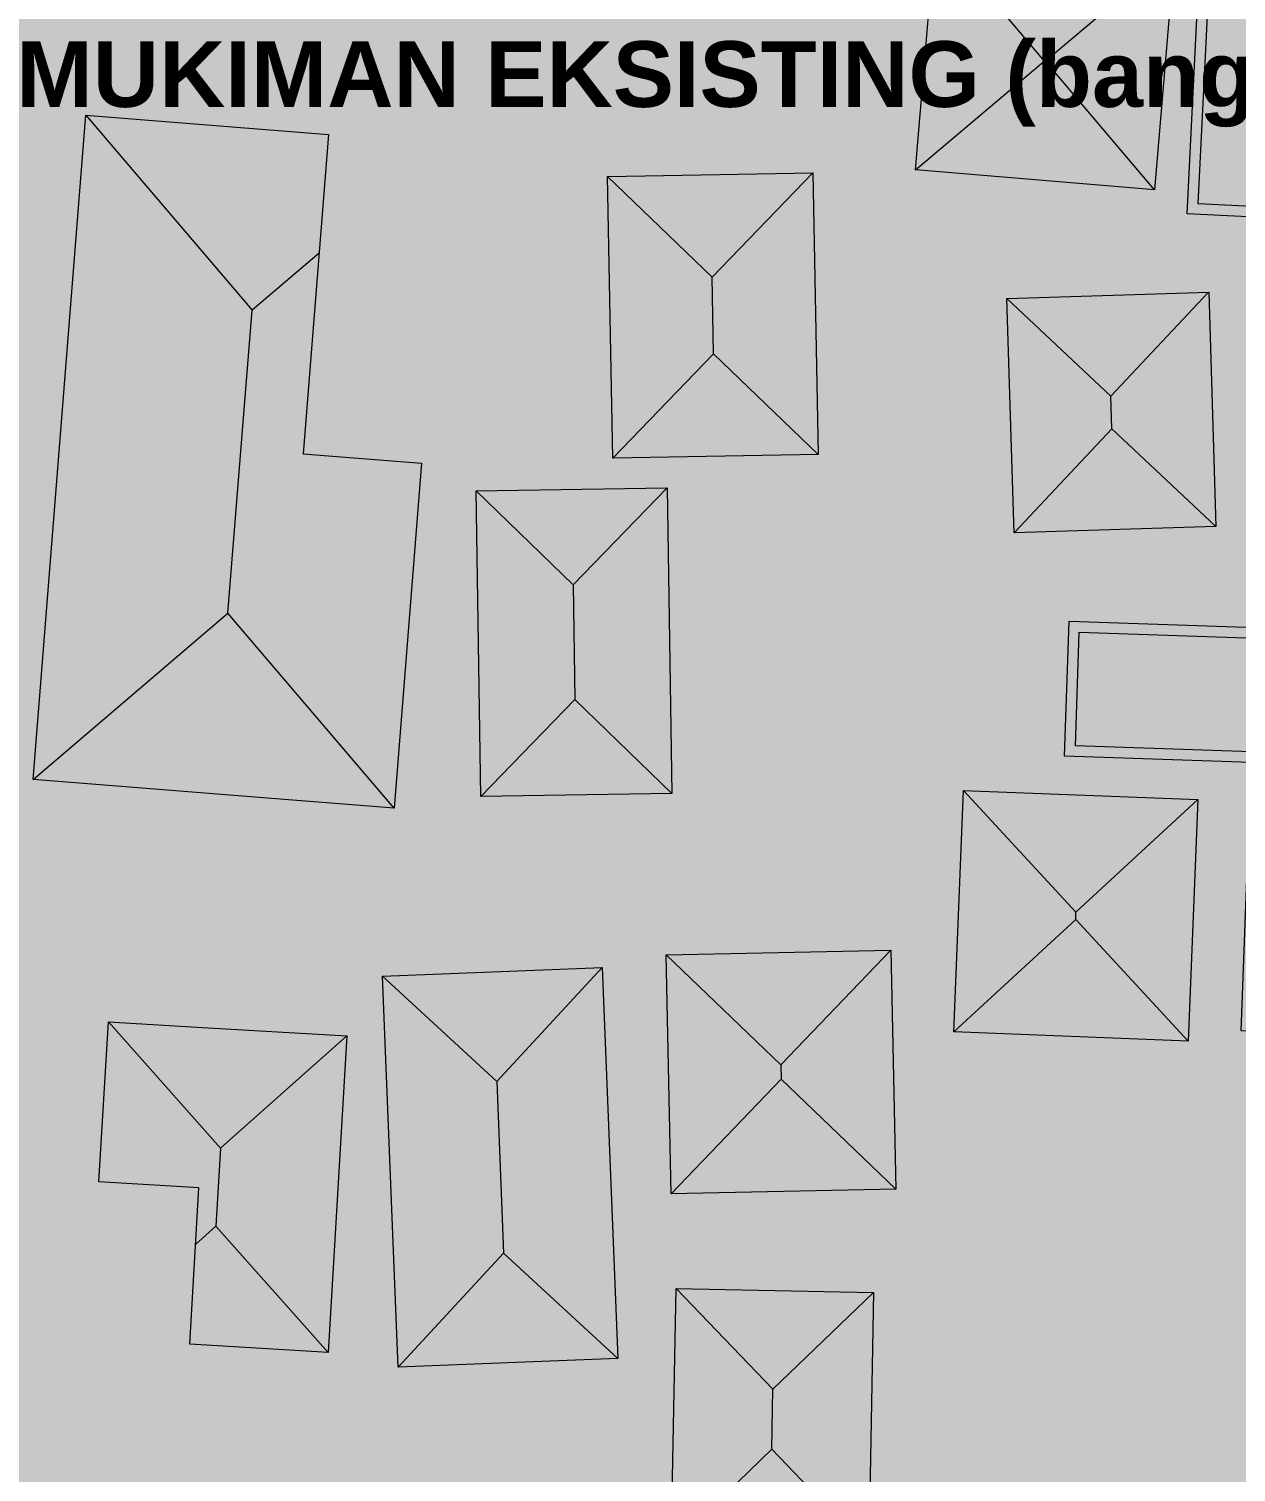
# Model space of a CAD drawing. Header units: metres. Extents: x 305859 to 307221, y 9155922 to 9156786.
# Drawn here: x 306511.2 to 306562.7, y 9156340.4 to 9156401.9 of the extents above; entities that cross this region are included whole.
import ezdxf
from ezdxf.enums import TextEntityAlignment as Align

# ---------------------------------------------------------------- set-up
doc = ezdxf.new("R2010")
doc.units = ezdxf.units.M
for name, color, linetype, lineweight, true_color in [('B-BANGUNAN_PERMUKIMAN', 7, 'Continuous', 13, 0xf0cd8c), ('B-BAYANGAN', 7, 'Continuous', 0, 0x76786c), ('T-LABEL_ZONA', 7, 'Continuous', 0, 0x3c3c3c)]:
    doc.layers.add(name, color=color, linetype=linetype, lineweight=lineweight, true_color=true_color)
doc.layers.add('G-PERKERASAN', color=7, linetype='Continuous')
doc.styles.add('ARIALB', font='arialbd.ttf')

msp = doc.modelspace()

# ---------------------------------------------------------------- hatches: boundary and pattern name
at = {"layer": 'B-BANGUNAN_PERMUKIMAN', "true_color": 0xd4845c}
h = msp.add_hatch(color=23, dxfattribs=at)
h.dxf.hatch_style = 1
h.paths.add_polyline_path([(306580.25, 9156410.635), (306579.742, 9156400.325), (306570.116, 9156400.8), (306569.761, 9156393.587), (306560.572, 9156394.041), (306561.565, 9156414.149), (306570.753, 9156413.696), (306570.625, 9156411.11), (306580.25, 9156410.635)])
at = {"layer": 'B-BANGUNAN_PERMUKIMAN', "true_color": 0xed9467}
h = msp.add_hatch(color=21, dxfattribs=at)
h.dxf.hatch_style = 1
h.paths.add_polyline_path([(306554.485, 9156400.558), (306548.997, 9156395.924), (306549.851, 9156406.045), (306554.485, 9156400.558)])
at = {"layer": 'B-BANGUNAN_PERMUKIMAN', "true_color": 0xe99165}
h = msp.add_hatch(color=33, dxfattribs=at)
h.dxf.hatch_style = 1
h.paths.add_polyline_path([(306560.031, 9156405.187), (306560.031, 9156405.186), (306554.544, 9156400.553), (306554.485, 9156400.558), (306549.851, 9156406.045), (306560.031, 9156405.187)])
at = {"layer": 'B-BANGUNAN_PERMUKIMAN', "true_color": 0xba7350}
h = msp.add_hatch(color=23, dxfattribs=at)
h.dxf.hatch_style = 1
h.paths.add_polyline_path([(306554.544, 9156400.553), (306560.031, 9156405.186), (306559.178, 9156395.065), (306559.177, 9156395.065), (306554.544, 9156400.553)])
at = {"layer": 'B-BANGUNAN_PERMUKIMAN', "true_color": 0xbe7652}
h = msp.add_hatch(color=23, dxfattribs=at)
h.dxf.hatch_style = 1
h.paths.add_polyline_path([(306554.485, 9156400.558), (306554.544, 9156400.553), (306559.177, 9156395.065), (306548.997, 9156395.924), (306554.485, 9156400.558)])
at = {"layer": 'B-BANGUNAN_PERMUKIMAN', "true_color": 0xf49869}
h = msp.add_hatch(color=21, dxfattribs=at)
h.dxf.hatch_style = 1
h.paths.add_polyline_path([(306513.633, 9156398.243), (306520.719, 9156389.933), (306519.693, 9156377.019), (306511.384, 9156369.932), (306511.384, 9156369.932), (306513.633, 9156398.243)])
at = {"layer": 'B-BANGUNAN_PERMUKIMAN', "true_color": 0xe89064}
h = msp.add_hatch(color=33, dxfattribs=at)
h.dxf.hatch_style = 1
h.paths.add_polyline_path([(306523.981, 9156397.421), (306523.58, 9156392.373), (306520.719, 9156389.933), (306513.633, 9156398.243), (306523.981, 9156397.421)])
at = {"layer": 'B-BANGUNAN_PERMUKIMAN', "true_color": 0xec9366}
h = msp.add_hatch(color=33, dxfattribs=at)
h.dxf.hatch_style = 1
h.paths.add_polyline_path([(306540.33, 9156391.337), (306535.874, 9156395.634), (306544.626, 9156395.793), (306544.626, 9156395.793), (306540.33, 9156391.337)])
at = {"layer": 'B-BANGUNAN_PERMUKIMAN', "true_color": 0xbc7551}
h = msp.add_hatch(color=23, dxfattribs=at)
h.dxf.hatch_style = 1
h.paths.add_polyline_path([(306540.389, 9156388.077), (306540.33, 9156391.337), (306544.626, 9156395.793), (306544.844, 9156383.781), (306540.389, 9156388.077)])
at = {"layer": 'B-BANGUNAN_PERMUKIMAN', "true_color": 0xeb9266}
h = msp.add_hatch(color=33, dxfattribs=at)
h.dxf.hatch_style = 1
h.paths.add_polyline_path([(306535.874, 9156395.634), (306540.33, 9156391.337), (306540.389, 9156388.077), (306536.093, 9156383.622), (306535.874, 9156395.634)])
at = {"layer": 'B-BANGUNAN_PERMUKIMAN', "true_color": 0xc07753}
h = msp.add_hatch(color=23, dxfattribs=at)
h.dxf.hatch_style = 1
h.paths.add_polyline_path([(306519.693, 9156377.019), (306520.719, 9156389.933), (306523.58, 9156392.373), (306522.9, 9156383.812), (306527.948, 9156383.411), (306526.78, 9156368.709), (306519.693, 9156377.019)])
at = {"layer": 'B-BANGUNAN_PERMUKIMAN', "true_color": 0xec9366}
h = msp.add_hatch(color=33, dxfattribs=at)
h.dxf.hatch_style = 1
h.paths.add_polyline_path([(306557.325, 9156386.268), (306552.894, 9156390.435), (306561.492, 9156390.699), (306557.325, 9156386.268)])
at = {"layer": 'B-BANGUNAN_PERMUKIMAN', "true_color": 0xeb9266}
h = msp.add_hatch(color=33, dxfattribs=at)
h.dxf.hatch_style = 1
h.paths.add_polyline_path([(306557.325, 9156386.268), (306557.368, 9156384.882), (306553.201, 9156380.451), (306552.894, 9156390.435), (306557.325, 9156386.268)])
at = {"layer": 'B-BANGUNAN_PERMUKIMAN', "true_color": 0xbc7551}
h = msp.add_hatch(color=23, dxfattribs=at)
h.dxf.hatch_style = 1
h.paths.add_polyline_path([(306561.8, 9156380.715), (306557.368, 9156384.882), (306557.325, 9156386.268), (306561.492, 9156390.699), (306561.492, 9156390.699), (306561.8, 9156380.715)])
at = {"layer": 'B-BANGUNAN_PERMUKIMAN', "true_color": 0xbb7451}
h = msp.add_hatch(color=23, dxfattribs=at)
h.dxf.hatch_style = 1
h.paths.add_polyline_path([(306540.389, 9156388.077), (306544.844, 9156383.781), (306536.093, 9156383.622), (306540.389, 9156388.077)])
h = msp.add_hatch(color=23, dxfattribs=at)
h.dxf.hatch_style = 1
h.paths.add_polyline_path([(306557.368, 9156384.882), (306561.8, 9156380.715), (306553.201, 9156380.45), (306553.201, 9156380.451), (306557.368, 9156384.882)])
at = {"layer": 'B-BANGUNAN_PERMUKIMAN', "true_color": 0xec9366}
h = msp.add_hatch(color=33, dxfattribs=at)
h.dxf.hatch_style = 1
h.paths.add_polyline_path([(306534.399, 9156378.232), (306530.266, 9156382.241), (306538.408, 9156382.365), (306538.408, 9156382.365), (306534.399, 9156378.232)])
at = {"layer": 'B-BANGUNAN_PERMUKIMAN', "true_color": 0xeb9266}
h = msp.add_hatch(color=33, dxfattribs=at)
h.dxf.hatch_style = 1
h.paths.add_polyline_path([(306530.266, 9156382.241), (306534.399, 9156378.232), (306534.473, 9156373.343), (306530.464, 9156369.21), (306530.464, 9156369.21), (306530.266, 9156382.241)])
at = {"layer": 'B-BANGUNAN_PERMUKIMAN', "true_color": 0xbc7551}
h = msp.add_hatch(color=23, dxfattribs=at)
h.dxf.hatch_style = 1
h.paths.add_polyline_path([(306534.473, 9156373.343), (306534.399, 9156378.232), (306538.408, 9156382.365), (306538.606, 9156369.334), (306534.473, 9156373.343)])
at = {"layer": 'B-BANGUNAN_PERMUKIMAN', "true_color": 0xbb7451}
h = msp.add_hatch(color=23, dxfattribs=at)
h.dxf.hatch_style = 1
h.paths.add_polyline_path([(306519.693, 9156377.019), (306526.78, 9156368.709), (306526.78, 9156368.709), (306521.732, 9156369.11), (306511.384, 9156369.932), (306519.693, 9156377.019)])
at = {"layer": 'B-BANGUNAN_PERMUKIMAN', "true_color": 0xd4845c}
h = msp.add_hatch(color=23, dxfattribs=at)
h.dxf.hatch_style = 1
h.paths.add_polyline_path([(306555.54, 9156376.677), (306563.513, 9156376.409), (306563.514, 9156376.433), (306571.282, 9156376.147), (306571.089, 9156370.395), (306571.071, 9156370.395), (306570.65, 9156358.929), (306562.882, 9156359.214), (306563.302, 9156370.656), (306555.346, 9156370.924), (306555.54, 9156376.677)])
at = {"layer": 'B-BANGUNAN_PERMUKIMAN', "true_color": 0xbb7451}
h = msp.add_hatch(color=23, dxfattribs=at)
h.dxf.hatch_style = 1
h.paths.add_polyline_path([(306534.473, 9156373.343), (306538.606, 9156369.334), (306530.464, 9156369.21), (306534.473, 9156373.343)])
at = {"layer": 'B-BANGUNAN_PERMUKIMAN', "true_color": 0xec9366}
h = msp.add_hatch(color=33, dxfattribs=at)
h.dxf.hatch_style = 1
h.paths.add_polyline_path([(306555.837, 9156364.274), (306555.825, 9156363.962), (306550.632, 9156359.167), (306551.042, 9156369.467), (306551.042, 9156369.467), (306555.837, 9156364.274)])
at = {"layer": 'B-BANGUNAN_PERMUKIMAN', "true_color": 0xeb9265}
h = msp.add_hatch(color=33, dxfattribs=at)
h.dxf.hatch_style = 1
h.paths.add_polyline_path([(306555.837, 9156364.274), (306551.042, 9156369.467), (306561.029, 9156369.07), (306555.837, 9156364.274)])
at = {"layer": 'B-BANGUNAN_PERMUKIMAN', "true_color": 0xbb7451}
h = msp.add_hatch(color=23, dxfattribs=at)
h.dxf.hatch_style = 1
h.paths.add_polyline_path([(306560.62, 9156358.77), (306555.825, 9156363.962), (306555.837, 9156364.274), (306561.029, 9156369.07), (306561.03, 9156369.07), (306560.62, 9156358.77)])
at = {"layer": 'B-BANGUNAN_PERMUKIMAN', "true_color": 0xbc7552}
h = msp.add_hatch(color=23, dxfattribs=at)
h.dxf.hatch_style = 1
h.paths.add_polyline_path([(306555.825, 9156363.962), (306560.62, 9156358.77), (306550.632, 9156359.167), (306555.825, 9156363.962)])
at = {"layer": 'B-BANGUNAN_PERMUKIMAN', "true_color": 0xec9366}
h = msp.add_hatch(color=33, dxfattribs=at)
h.dxf.hatch_style = 1
h.paths.add_polyline_path([(306543.256, 9156357.768), (306538.368, 9156362.455), (306547.944, 9156362.656), (306543.256, 9156357.768)])
at = {"layer": 'B-BANGUNAN_PERMUKIMAN', "true_color": 0xbc7551}
h = msp.add_hatch(color=23, dxfattribs=at)
h.dxf.hatch_style = 1
h.paths.add_polyline_path([(306543.269, 9156357.155), (306543.256, 9156357.768), (306547.944, 9156362.656), (306548.158, 9156352.467), (306543.269, 9156357.155)])
at = {"layer": 'B-BANGUNAN_PERMUKIMAN', "true_color": 0xec9366}
h = msp.add_hatch(color=33, dxfattribs=at)
h.dxf.hatch_style = 1
h.paths.add_polyline_path([(306531.151, 9156357.049), (306526.284, 9156361.544), (306535.646, 9156361.916), (306531.151, 9156357.049)])
at = {"layer": 'B-BANGUNAN_PERMUKIMAN', "true_color": 0xbc7552}
h = msp.add_hatch(color=23, dxfattribs=at)
h.dxf.hatch_style = 1
h.paths.add_polyline_path([(306531.441, 9156349.742), (306531.151, 9156357.049), (306535.646, 9156361.916), (306536.308, 9156345.247), (306531.441, 9156349.742)])
at = {"layer": 'B-BANGUNAN_PERMUKIMAN', "true_color": 0xeb9266}
h = msp.add_hatch(color=33, dxfattribs=at)
h.dxf.hatch_style = 1
h.paths.add_polyline_path([(306538.368, 9156362.455), (306543.256, 9156357.768), (306543.269, 9156357.155), (306538.582, 9156352.266), (306538.582, 9156352.266), (306538.368, 9156362.455)])
at = {"layer": 'B-BANGUNAN_PERMUKIMAN', "true_color": 0xeb9265}
h = msp.add_hatch(color=33, dxfattribs=at)
h.dxf.hatch_style = 1
h.paths.add_polyline_path([(306526.284, 9156361.544), (306531.151, 9156357.049), (306531.441, 9156349.742), (306526.946, 9156344.875), (306526.284, 9156361.544)])
at = {"layer": 'B-BANGUNAN_PERMUKIMAN', "true_color": 0xe79064}
h = msp.add_hatch(color=33, dxfattribs=at)
h.dxf.hatch_style = 1
h.paths.add_polyline_path([(306514.2, 9156352.854), (306514.597, 9156359.597), (306519.378, 9156354.219), (306519.181, 9156350.884), (306518.311, 9156350.111), (306518.453, 9156352.523), (306514.195, 9156352.773), (306514.2, 9156352.854)])
at = {"layer": 'B-BANGUNAN_PERMUKIMAN', "true_color": 0xee9467}
h = msp.add_hatch(color=21, dxfattribs=at)
h.dxf.hatch_style = 1
h.paths.add_polyline_path([(306519.378, 9156354.219), (306514.597, 9156359.597), (306514.597, 9156359.597), (306524.756, 9156359), (306519.378, 9156354.219)])
at = {"layer": 'B-BANGUNAN_PERMUKIMAN', "true_color": 0xb4704e}
h = msp.add_hatch(color=35, dxfattribs=at)
h.dxf.hatch_style = 1
h.paths.add_polyline_path([(306523.962, 9156345.506), (306519.181, 9156350.884), (306519.378, 9156354.219), (306524.756, 9156359), (306523.962, 9156345.506)])
at = {"layer": 'B-BANGUNAN_PERMUKIMAN', "true_color": 0xbb7451}
h = msp.add_hatch(color=23, dxfattribs=at)
h.dxf.hatch_style = 1
h.paths.add_polyline_path([(306543.269, 9156357.155), (306548.158, 9156352.467), (306548.158, 9156352.467), (306538.582, 9156352.266), (306543.269, 9156357.155)])
at = {"layer": 'B-BANGUNAN_PERMUKIMAN', "true_color": 0xc07853}
h = msp.add_hatch(color=23, dxfattribs=at)
h.dxf.hatch_style = 1
h.paths.add_polyline_path([(306519.181, 9156350.884), (306523.962, 9156345.506), (306518.061, 9156345.853), (306518.311, 9156350.111), (306519.181, 9156350.884)])
at = {"layer": 'B-BANGUNAN_PERMUKIMAN', "true_color": 0xbb7451}
h = msp.add_hatch(color=23, dxfattribs=at)
h.dxf.hatch_style = 1
h.paths.add_polyline_path([(306526.946, 9156344.875), (306531.441, 9156349.742), (306536.308, 9156345.247), (306536.308, 9156345.247), (306526.946, 9156344.875)])
at = {"layer": 'B-BANGUNAN_PERMUKIMAN', "true_color": 0xec9366}
h = msp.add_hatch(color=33, dxfattribs=at)
h.dxf.hatch_style = 1
h.paths.add_polyline_path([(306538.796, 9156348.225), (306542.923, 9156343.938), (306542.875, 9156341.378), (306538.589, 9156337.251), (306538.796, 9156348.225)])
at = {"layer": 'B-BANGUNAN_PERMUKIMAN', "true_color": 0xeb9266}
h = msp.add_hatch(color=33, dxfattribs=at)
h.dxf.hatch_style = 1
h.paths.add_polyline_path([(306542.923, 9156343.938), (306538.796, 9156348.225), (306547.209, 9156348.066), (306547.209, 9156348.066), (306542.923, 9156343.938)])
at = {"layer": 'B-BANGUNAN_PERMUKIMAN', "true_color": 0xbb7451}
h = msp.add_hatch(color=23, dxfattribs=at)
h.dxf.hatch_style = 1
h.paths.add_polyline_path([(306542.875, 9156341.378), (306542.923, 9156343.938), (306547.209, 9156348.066), (306547.002, 9156337.092), (306542.875, 9156341.378)])
at = {"layer": 'B-BANGUNAN_PERMUKIMAN', "true_color": 0xbc7551}
h = msp.add_hatch(color=23, dxfattribs=at)
h.dxf.hatch_style = 1
h.paths.add_polyline_path([(306542.875, 9156341.378), (306547.002, 9156337.092), (306547.002, 9156337.092), (306538.589, 9156337.251), (306542.875, 9156341.378)])
at = {"layer": 'B-BAYANGAN', "true_color": 0x76786c}
h = msp.add_hatch(color=8, dxfattribs=at)
h.dxf.hatch_style = 1
h.paths.add_polyline_path([(306581, 9156409.885), (306580.492, 9156399.575), (306570.866, 9156400.05), (306570.511, 9156392.837), (306561.322, 9156393.291), (306562.315, 9156413.399), (306571.503, 9156412.946), (306571.375, 9156410.36), (306581, 9156409.885)])
h = msp.add_hatch(color=8, dxfattribs=at)
h.dxf.hatch_style = 1
h.paths.add_polyline_path([(306560.781, 9156404.437), (306559.928, 9156394.315), (306549.747, 9156395.174), (306550.601, 9156405.295), (306560.781, 9156404.437)])
h = msp.add_hatch(color=8, dxfattribs=at)
h.dxf.hatch_style = 1
h.paths.add_polyline_path([(306528.698, 9156382.661), (306527.53, 9156367.959), (306522.482, 9156368.36), (306512.134, 9156369.182), (306514.383, 9156397.493), (306524.731, 9156396.671), (306523.65, 9156383.062), (306528.698, 9156382.661)])
h = msp.add_hatch(color=8, dxfattribs=at)
h.dxf.hatch_style = 1
h.paths.add_polyline_path([(306545.594, 9156383.031), (306536.843, 9156382.872), (306536.624, 9156394.884), (306545.376, 9156395.043), (306545.594, 9156383.031)])
h = msp.add_hatch(color=8, dxfattribs=at)
h.dxf.hatch_style = 1
h.paths.add_polyline_path([(306562.55, 9156379.965), (306553.951, 9156379.7), (306553.644, 9156389.685), (306562.243, 9156389.949), (306562.55, 9156379.965)])
h = msp.add_hatch(color=8, dxfattribs=at)
h.dxf.hatch_style = 1
h.paths.add_polyline_path([(306539.356, 9156368.584), (306531.214, 9156368.46), (306531.016, 9156381.491), (306539.158, 9156381.615), (306539.356, 9156368.584)])
h = msp.add_hatch(color=8, dxfattribs=at)
h.dxf.hatch_style = 1
h.paths.add_polyline_path([(306556.29, 9156375.927), (306564.263, 9156375.659), (306564.264, 9156375.683), (306572.032, 9156375.397), (306571.839, 9156369.645), (306571.821, 9156369.645), (306571.4, 9156358.179), (306563.632, 9156358.464), (306564.052, 9156369.906), (306556.096, 9156370.174), (306556.29, 9156375.927)])
h = msp.add_hatch(color=8, dxfattribs=at)
h.dxf.hatch_style = 1
h.paths.add_polyline_path([(306561.78, 9156368.32), (306561.37, 9156358.02), (306551.382, 9156358.417), (306551.792, 9156368.717), (306561.78, 9156368.32)])
h = msp.add_hatch(color=8, dxfattribs=at)
h.dxf.hatch_style = 1
h.paths.add_polyline_path([(306548.908, 9156351.717), (306539.332, 9156351.516), (306539.118, 9156361.705), (306548.694, 9156361.906), (306548.908, 9156351.717)])
h = msp.add_hatch(color=8, dxfattribs=at)
h.dxf.hatch_style = 1
h.paths.add_polyline_path([(306537.058, 9156344.497), (306527.696, 9156344.125), (306527.034, 9156360.794), (306536.396, 9156361.166), (306537.058, 9156344.497)])
h = msp.add_hatch(color=8, dxfattribs=at)
h.dxf.hatch_style = 1
h.paths.add_polyline_path([(306525.506, 9156358.25), (306524.712, 9156344.756), (306518.811, 9156345.103), (306519.203, 9156351.773), (306514.945, 9156352.023), (306515.347, 9156358.847), (306519.604, 9156358.597), (306525.506, 9156358.25)])
h = msp.add_hatch(color=8, dxfattribs=at)
h.dxf.hatch_style = 1
h.paths.add_polyline_path([(306547.959, 9156347.316), (306547.752, 9156336.342), (306539.339, 9156336.501), (306539.546, 9156347.475), (306547.959, 9156347.316)])
at = {"layer": 'G-PERKERASAN', "true_color": 0xe0ded9}
h = msp.add_hatch(color=254, dxfattribs=at)
h.dxf.hatch_style = 1
h.paths.add_polyline_path([(306908.991, 9156199.224), (306871.946, 9156198.019), (306868.838, 9156144.144), (306843.973, 9156139.654), (306613.966, 9156113.407), (306520.721, 9156109.954), (306448.831, 9156118.111), (306448.831, 9156123.174), (306477.156, 9156118.515), (306520.147, 9156115.685), (306566.866, 9156115.258), (306613.832, 9156118.698), (306780.378, 9156142.221), (306834.175, 9156150.611), (306834.206, 9156150.614), (306834.236, 9156150.619), (306836.67, 9156150.94), (306832.652, 9156160.25), (306794.325, 9156155.537), (306785.065, 9156153.865), (306754.667, 9156148.377), (306749.086, 9156147.369), (306735.941, 9156145.416), (306694.109, 9156139.201), (306682.572, 9156137.435), (306647.045, 9156131.998), (306596.424, 9156127.396), (306534.299, 9156127.396), (306532.491, 9156127.582), (306527.336, 9156128.112), (306527.76, 9156145.94), (306529.801, 9156231.677), (306512.264, 9156228.096), (306472.743, 9156232.048), (306466.174, 9156213.241), (306448.831, 9156196.713), (306448.831, 9156532.371), (306504.834, 9156523.084), (306572.178, 9156510.306), (306677.166, 9156490.276), (306781.809, 9156471.972), (306833.432, 9156467.309), (306884.355, 9156462.71), (306888.869, 9156462.302), (306908.991, 9156460.229), (306908.991, 9156405.135), (306880.738, 9156410.367), (306872.191, 9156289.958), (306880.063, 9156289.504), (306887.261, 9156399.075), (306908.991, 9156395.952), (306908.991, 9156283.201), (306908.991, 9156208.942), (306891.749, 9156208.374), (306886.184, 9156208.191), (306882.096, 9156208.056), (306881.637, 9156222), (306879.908, 9156222), (306879.787, 9156200), (306885.632, 9156200.303), (306885.601, 9156199.857), (306906.625, 9156201.392), (306908.7, 9156201.5), (306908.991, 9156201.535), (306908.991, 9156199.224)])

# ---------------------------------------------------------------- linework, layer by layer
at = {"layer": 'B-BANGUNAN_PERMUKIMAN', "color": 27, "lineweight": 9, "true_color": 0x744832}
for p, q in [((306549.851, 9156406.045), (306554.485, 9156400.558)), ((306560.031, 9156405.186), (306554.544, 9156400.553)), ((306548.997, 9156395.924), (306554.485, 9156400.558)), ((306554.485, 9156400.558), (306554.544, 9156400.553)), ((306559.177, 9156395.065), (306554.544, 9156400.553)), ((306513.633, 9156398.243), (306520.719, 9156389.933)), ((306544.626, 9156395.793), (306540.33, 9156391.337)), ((306535.874, 9156395.634), (306540.33, 9156391.337)), ((306523.58, 9156392.373), (306520.719, 9156389.933)), ((306540.389, 9156388.077), (306540.33, 9156391.337)), ((306552.894, 9156390.435), (306557.325, 9156386.268)), ((306561.492, 9156390.699), (306557.325, 9156386.268)), ((306519.693, 9156377.019), (306520.719, 9156389.933)), ((306536.093, 9156383.622), (306540.389, 9156388.077)), ((306544.844, 9156383.781), (306540.389, 9156388.077)), ((306557.368, 9156384.882), (306557.325, 9156386.268)), ((306553.201, 9156380.451), (306557.368, 9156384.882)), ((306561.8, 9156380.715), (306557.368, 9156384.882)), ((306530.266, 9156382.241), (306534.399, 9156378.232)), ((306538.408, 9156382.365), (306534.399, 9156378.232)), ((306534.399, 9156378.232), (306534.473, 9156373.343)), ((306511.384, 9156369.932), (306519.693, 9156377.019)), ((306526.78, 9156368.709), (306519.693, 9156377.019)), ((306530.464, 9156369.21), (306534.473, 9156373.343)), ((306538.606, 9156369.334), (306534.473, 9156373.343)), ((306551.042, 9156369.467), (306555.837, 9156364.274)), ((306561.029, 9156369.07), (306555.837, 9156364.274)), ((306550.632, 9156359.167), (306555.825, 9156363.962)), ((306555.825, 9156363.962), (306555.837, 9156364.274)), ((306560.62, 9156358.77), (306555.825, 9156363.962)), ((306547.944, 9156362.656), (306543.256, 9156357.768)), ((306535.646, 9156361.916), (306531.151, 9156357.049)), ((306538.368, 9156362.455), (306543.256, 9156357.768)), ((306526.284, 9156361.544), (306531.151, 9156357.049)), ((306514.597, 9156359.597), (306519.378, 9156354.219)), ((306524.756, 9156359), (306519.378, 9156354.219)), ((306543.256, 9156357.768), (306543.269, 9156357.155)), ((306531.151, 9156357.049), (306531.441, 9156349.742)), ((306538.582, 9156352.266), (306543.269, 9156357.155)), ((306548.158, 9156352.467), (306543.269, 9156357.155)), ((306519.378, 9156354.219), (306519.181, 9156350.884)), ((306518.311, 9156350.111), (306519.181, 9156350.884)), ((306523.962, 9156345.506), (306519.181, 9156350.884)), ((306526.946, 9156344.875), (306531.441, 9156349.742)), ((306536.308, 9156345.247), (306531.441, 9156349.742)), ((306538.796, 9156348.225), (306542.923, 9156343.938)), ((306547.209, 9156348.066), (306542.923, 9156343.938)), ((306542.875, 9156341.378), (306542.923, 9156343.938)), ((306538.589, 9156337.251), (306542.875, 9156341.378)), ((306547.002, 9156337.092), (306542.875, 9156341.378))]:
    msp.add_line(p, q, dxfattribs=at)
at = {"layer": 'B-BANGUNAN_PERMUKIMAN', "color": 27, "lineweight": 13, "true_color": 0x744832}
for points in [[(306580.25, 9156410.635), (306579.742, 9156400.325), (306570.116, 9156400.8), (306569.761, 9156393.587), (306560.572, 9156394.041), (306561.565, 9156414.149), (306570.753, 9156413.696), (306570.625, 9156411.11), (306580.25, 9156410.635)], [(306560.031, 9156405.187), (306559.178, 9156395.065), (306548.997, 9156395.924), (306549.851, 9156406.045), (306560.031, 9156405.187)], [(306527.948, 9156383.411), (306526.78, 9156368.709), (306521.732, 9156369.11), (306511.384, 9156369.932), (306513.633, 9156398.243), (306523.981, 9156397.421), (306522.9, 9156383.812), (306527.948, 9156383.411)], [(306544.844, 9156383.781), (306536.093, 9156383.622), (306535.874, 9156395.634), (306544.626, 9156395.793), (306544.844, 9156383.781)], [(306561.8, 9156380.715), (306553.201, 9156380.45), (306552.894, 9156390.435), (306561.493, 9156390.699), (306561.8, 9156380.715)], [(306538.606, 9156369.334), (306530.464, 9156369.21), (306530.266, 9156382.241), (306538.408, 9156382.365), (306538.606, 9156369.334)], [(306555.54, 9156376.677), (306563.513, 9156376.409), (306563.514, 9156376.433), (306571.282, 9156376.147), (306571.089, 9156370.395), (306571.071, 9156370.395), (306570.65, 9156358.929), (306562.882, 9156359.214), (306563.302, 9156370.656), (306555.346, 9156370.924), (306555.54, 9156376.677)], [(306561.03, 9156369.07), (306560.62, 9156358.77), (306550.632, 9156359.167), (306551.042, 9156369.467), (306561.03, 9156369.07)], [(306548.158, 9156352.467), (306538.582, 9156352.266), (306538.368, 9156362.455), (306547.944, 9156362.656), (306548.158, 9156352.467)], [(306536.308, 9156345.247), (306526.946, 9156344.875), (306526.284, 9156361.544), (306535.646, 9156361.916), (306536.308, 9156345.247)], [(306524.756, 9156359), (306523.962, 9156345.506), (306518.061, 9156345.853), (306518.453, 9156352.523), (306514.195, 9156352.773), (306514.597, 9156359.597), (306518.854, 9156359.347), (306524.756, 9156359)], [(306547.209, 9156348.066), (306547.002, 9156337.092), (306538.589, 9156337.251), (306538.796, 9156348.225), (306547.209, 9156348.066)]]:
    msp.add_lwpolyline(points, close=True, dxfattribs=at)
at = {"layer": 'B-BANGUNAN_PERMUKIMAN', "color": 21, "lineweight": 9, "true_color": 0xfa9b6c}
for points in [[(306579.779, 9156410.208), (306579.315, 9156400.796), (306570.139, 9156401.249), (306570.095, 9156401.249), (306570.051, 9156401.245), (306570.007, 9156401.236), (306569.965, 9156401.224), (306569.924, 9156401.207), (306569.885, 9156401.186), (306569.849, 9156401.161), (306569.814, 9156401.133), (306569.783, 9156401.102), (306569.755, 9156401.068), (306569.731, 9156401.031), (306569.71, 9156400.992), (306569.693, 9156400.951), (306569.68, 9156400.909), (306569.671, 9156400.866), (306569.667, 9156400.822), (306569.333, 9156394.059), (306561.044, 9156394.468), (306561.992, 9156413.678)], [(306563.317, 9156371.106), (306555.811, 9156371.358), (306555.974, 9156376.212), (306555.974, 9156376.212), (306563.498, 9156375.959)]]:
    msp.add_lwpolyline(points, dxfattribs=at)

# ---------------------------------------------------------------- texts
at = {"layer": 'T-LABEL_ZONA', "color": 251, "true_color": 0x6e6456, "style": 'ARIALB'}
msp.add_text('PERMUKIMAN EKSISTING (bangunan bawaan dipertahankan)', height=2.8, dxfattribs=at).set_placement((306560, 9156400), align=Align.MIDDLE_CENTER)

doc.saveas('drawing.dxf')
